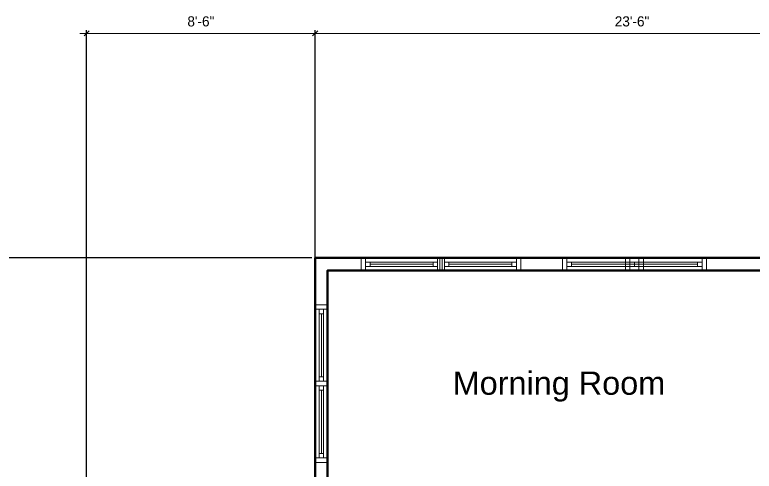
# Model space of a CAD drawing. Extents: x 4834 to 83801, y -13735 to 32221.
# Drawn here: x 13833.6 to 14162.1, y -10250.2 to -10047.5 of the extents above; entities that cross this region are included whole.
import ezdxf

# ---------------------------------------------------------------- set-up
doc = ezdxf.new("R2010")
doc.units = 0
doc.header["$LTSCALE"] = 8
doc.header["$MEASUREMENT"] = 0
doc.layers.get('0').update_dxf_attribs({"lineweight": 9})
doc.layers.get('DefPoints').update_dxf_attribs({"color": 17})
for name, color, linetype, lineweight in [('A-DIM-480', 52, 'Continuous', 18), ('A-Wall-New', 1, 'Continuous', 50), ('A-windoor', 2, 'Continuous', 13)]:
    doc.layers.add(name, color=color, linetype=linetype, lineweight=lineweight)
doc.layers.add('PDF2_Layer 1', color=7, linetype='Continuous', true_color=0xffffff)
doc.layers.add('PDF3_Text', color=7, linetype='Continuous')
doc.styles.add('PDF Arial', font='arial.ttf')
doc.styles.get("Standard").update_dxf_attribs({"font": 'stylu.ttf'})
doc.dimstyles.new('Forum 24', dxfattribs={"dimscale": 24, "dimtxt": 0.1875, "dimasz": 0.09375, "dimexe": 0.0625, "dimexo": 0.0625, "dimgap": 0.125, "dimtad": 1, "dimdec": 4, "dimrnd": 1, "dimzin": 7, "dimdsep": 46, "dimlunit": 4, "dimtxsty": 'Standard', "dimblk": 'OBLIQUE', "dimblk1": 'DIMTICK', "dimblk2": 'OBLIQUE', "dimcen": -0.0625, "dimdle": 0.125, "dimclrd": 256, "dimclre": 256, "dimclrt": 256, "dimadec": 0, "dimazin": 0, "dimtfac": 1, "dimtdec": 4, "dimtmove": 1, "dimatfit": 3, "dimfxl": 0.0625, "dimtvp": 1.2, "dimfrac": 2, "dimtolj": 1, "dimtzin": 7, "dimlwd": 13, "dimarcsym": 0})

# ---------------------------------------------------------------- blocks, each defined once
blk = doc.blocks.new('*U153')
for p, q in [((-18, 0), (14, 0)), ((-18, -3.75), (-18, -1.75)), ((-18, -1.75), (14, -1.75)), ((-16, -1.75), (-16, -3.75)), ((12, -2.75), (-16, -2.75)), ((12, -1.75), (12, -3.75)), ((14, -1.75), (14, -3.75)), ((14, -3.75), (-18, -3.75)), ((-18, -5.5), (14, -5.5))]:
    blk.add_line(p, q)
blk.add_lwpolyline([(-18, -5.5), (-20, -5.5), (-20, 0), (-18, 0)], close=True)
at = {"extrusion": (0, 0, -1)}
blk.add_lwpolyline([(-14, -5.5), (-16, -5.5), (-16, 0), (-14, 0)], close=True, dxfattribs=at)
blk = doc.blocks.new('_Oblique')
at = {"color": 0, "linetype": 'ByBlock', "lineweight": -2}
blk.add_line((-0.5, -0.5), (0.5, 0.5), dxfattribs=at)
blk = doc.blocks.new('*D2655')
at = {"layer": 'A-DIM-480', "lineweight": 13, "transparency": 16777216}
blk.add_line((14251.64, -10055.8), (13964.08, -10055.8), dxfattribs=at)
at = {"layer": 'A-DIM-480', "lineweight": -2, "transparency": 16777216}
for p, q in [((13967.08, -10154), (13967.08, -10054.3)), ((14248.64, -10154), (14248.64, -10054.3))]:
    blk.add_line(p, q, dxfattribs=at)
at = {"layer": 'DefPoints', "color": 0, "transparency": 16777216}
for p in [(13967.08, -10055.8), (13967.08, -10155.5), (14248.64, -10155.5)]:
    blk.add_point(p, dxfattribs=at)
at = {"layer": 'A-DIM-480', "lineweight": 13, "transparency": 16777216, "xscale": 2.25, "yscale": 2.25, "zscale": 2.25, "rotation": 180}
blk.add_blockref('_Oblique', (13967.08, -10055.8), dxfattribs=at)
at = {"layer": 'A-DIM-480', "lineweight": 13, "transparency": 16777216, "xscale": 2.25, "yscale": 2.25, "zscale": 2.25}
blk.add_blockref('_Oblique', (14248.64, -10055.8), dxfattribs=at)
at = {"layer": 'A-DIM-480', "transparency": 16777216, "insert": (14107.86, -10050.47), "char_height": 4.5, "attachment_point": 5}
blk.add_mtext('\\A1;23\'-6"', dxfattribs=at)
blk = doc.blocks.new('DIMTICK')
for p, q in [((-1, 0), (1, 0)), ((0, 1), (0, -1))]:
    blk.add_line(p, q)
at = {"const_width": 0.141}
blk.add_lwpolyline([(0.71, 0.71), (-0.71, -0.71)], dxfattribs=at)
blk = doc.blocks.new('*D2656')
at = {"layer": 'A-DIM-480', "lineweight": 13, "transparency": 16777216}
blk.add_line((13970.08, -10055.8), (13862.52, -10055.8), dxfattribs=at)
at = {"layer": 'A-DIM-480', "lineweight": -2, "transparency": 16777216}
for p, q in [((13865.52, -10267.92), (13865.52, -10054.3)), ((13967.08, -10267.91), (13967.08, -10054.3))]:
    blk.add_line(p, q, dxfattribs=at)
at = {"layer": 'DefPoints', "color": 0, "transparency": 16777216}
for p in [(13865.52, -10055.8), (13865.52, -10269.42), (13967.08, -10269.41)]:
    blk.add_point(p, dxfattribs=at)
at = {"layer": 'A-DIM-480', "lineweight": 13, "transparency": 16777216, "xscale": 2.25, "yscale": 2.25, "zscale": 2.25, "rotation": 180}
blk.add_blockref('_Oblique', (13865.52, -10055.8), dxfattribs=at)
at = {"layer": 'A-DIM-480', "lineweight": 13, "transparency": 16777216, "xscale": 2.25, "yscale": 2.25, "zscale": 2.25}
blk.add_blockref('_Oblique', (13967.08, -10055.8), dxfattribs=at)
at = {"layer": 'A-DIM-480', "transparency": 16777216, "insert": (13916.3, -10050.47), "char_height": 4.5, "attachment_point": 5}
blk.add_mtext('\\A1;8\'-6"', dxfattribs=at)
blk = doc.blocks.new('*D2658')
at = {"layer": 'A-DIM-480', "lineweight": 13, "transparency": 16777216}
blk.add_line((13559.93, -10272.41), (13559.93, -10152.5), dxfattribs=at)
at = {"layer": 'A-DIM-480', "lineweight": -2, "transparency": 16777216}
for p, q in [((13965.58, -10155.5), (13558.43, -10155.5)), ((13965.58, -10269.41), (13558.43, -10269.41))]:
    blk.add_line(p, q, dxfattribs=at)
at = {"layer": 'DefPoints', "color": 0, "transparency": 16777216}
for p in [(13559.93, -10155.5), (13967.08, -10155.5), (13967.08, -10269.41)]:
    blk.add_point(p, dxfattribs=at)
at = {"layer": 'A-DIM-480', "lineweight": 13, "transparency": 16777216, "xscale": 2.25, "yscale": 2.25, "zscale": 2.25}
for p, rotation in [((13559.93, -10155.5), 90), ((13559.93, -10269.41), 270)]:
    blk.add_blockref('_Oblique', p, dxfattribs=dict(at, rotation=rotation))
at = {"layer": 'A-DIM-480', "transparency": 16777216, "insert": (13554.59, -10212.45), "char_height": 4.5, "attachment_point": 5, "rotation": 90}
blk.add_mtext('\\A1;9\'-6"', dxfattribs=at)

msp = doc.modelspace()

# ---------------------------------------------------------------- linework, layer by layer
at = {"layer": 'A-Wall-New'}
for points in [[(14671.04124, -10711.57718), (14703.04133, -10711.57718), (14703.04133, -10155.49785), (14507.04133, -10155.49785), (14507.04133, -10095.49785), (14248.64228, -10095.49785), (14248.64228, -10155.49785), (13967.08221, -10155.49785), (13967.08221, -10269.40518), (13864.98133, -10269.42839), (13864.98133, -10543.91911)], [(14665.54124, -10706.07718), (14697.54133, -10706.07718), (14697.54133, -10160.99785), (14501.54133, -10160.99785), (14501.54133, -10100.99785), (14254.14228, -10100.99785), (14254.14228, -10160.99785), (13972.58221, -10160.99785), (13972.58221, -10274.90392), (13870.48133, -10274.92713), (13870.48133, -10544.14384)]]:
    msp.add_lwpolyline(points, dxfattribs=at)
at = {"layer": 'PDF2_Layer 1', "lineweight": 0}
for p, q in [((14248.64228, -10155.49785), (14108.64228, -10155.49785)), ((14108.64228, -10161.01785), (14248.64228, -10161.01785))]:
    msp.add_line(p, q, dxfattribs=at)

# ---------------------------------------------------------------- block references
at = {"layer": 'A-windoor', "lineweight": 25}
for p, rotation in [((14003.46913, -10161.07612), 180), ((14038.46913, -10161.07612), 180), ((14092.93789, -10161.07612), 180), ((14120.93789, -10161.07612), 180), ((13967.08221, -10192.27587), 89.99999999999997), ((13967.08221, -10226.27587), 89.99999999999997)]:
    msp.add_blockref('*U153', p, dxfattribs=dict(at, rotation=rotation))

# ---------------------------------------------------------------- texts
at = {"layer": 'PDF3_Text', "lineweight": 0, "insert": (14028.17688, -10219.35113), "char_height": 10.3078125, "attachment_point": 7, "style": 'PDF Arial'}
msp.add_mtext('Morning Room', dxfattribs=at)

# ---------------------------------------------------------------- dimensions: what is measured, and where the dimension line sits
at = {"layer": 'A-DIM-480'}
for base, p1, p2, picture, middle in [((13865.52294, -10055.80448), (13967.08221, -10269.40518), (13865.52294, -10269.42451), '*D2656', (13916.30258, -10050.47048)), ((13967.08221, -10055.80448), (14248.64228, -10155.49785), (13967.08221, -10155.49785), '*D2655', (14107.86225, -10050.47048))]:
    dim = msp.add_linear_dim(base=base, p1=p1, p2=p2, dimstyle='Forum 24', dxfattribs=at)
    dim.commit()
    dim.dimension.update_dxf_attribs({"geometry": picture, "text_midpoint": middle})
dim = msp.add_linear_dim(base=(13559.92593, -10155.49785), p1=(13967.08221, -10269.40518), p2=(13967.08221, -10155.49785), angle=90, dimstyle='Forum 24', dxfattribs=at)
dim.commit()
dim.dimension.update_dxf_attribs({"geometry": '*D2658', "text_midpoint": (13554.59192, -10212.45151)})

doc.saveas('drawing.dxf')
